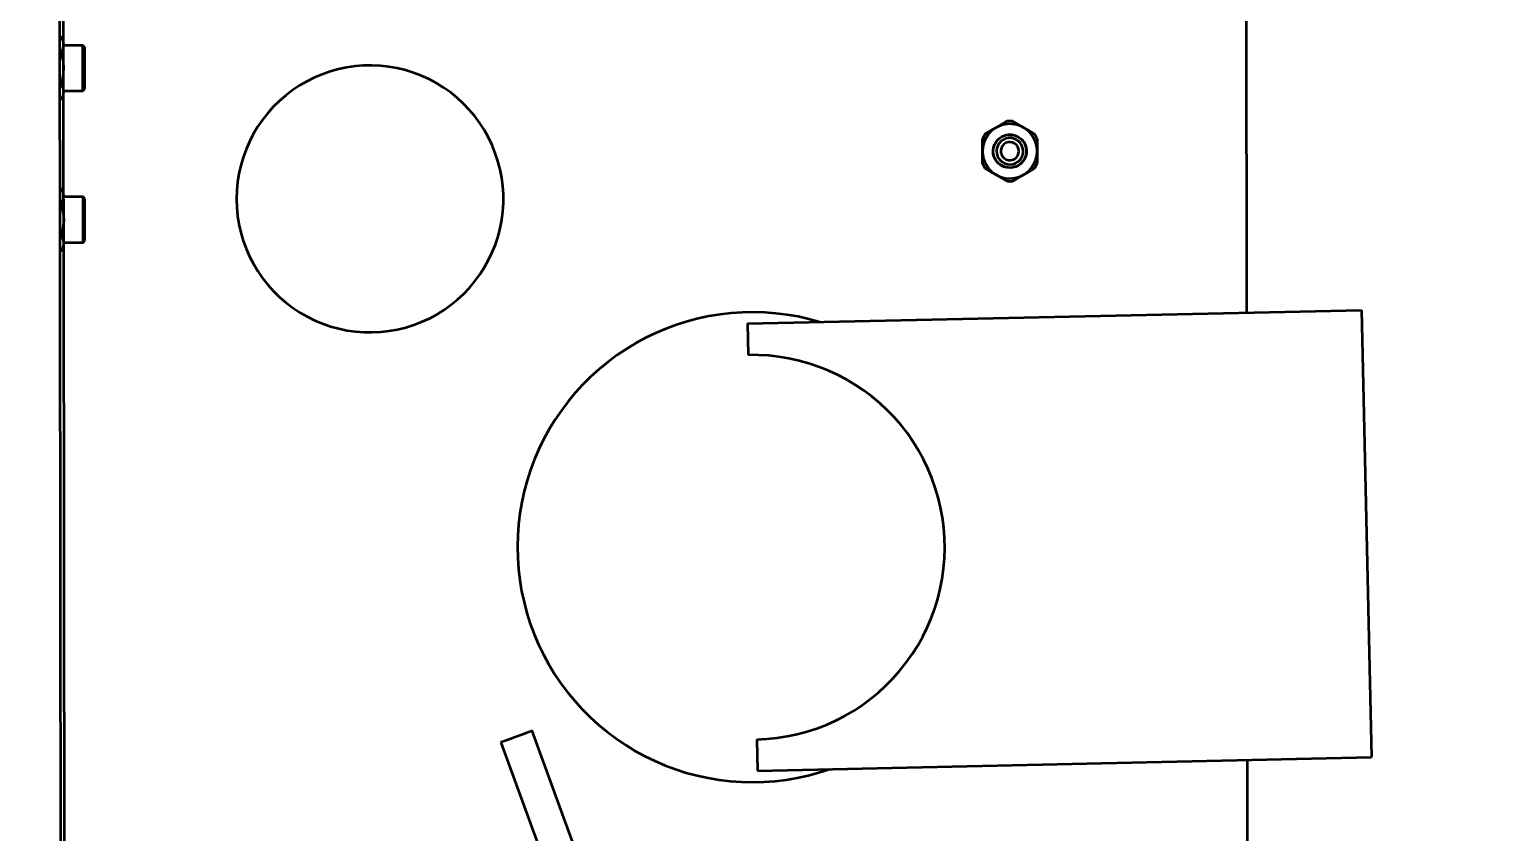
# Model space of a CAD drawing. Header units: feet. Extents: x -99009 to 3252343, y -11094690 to 9035152.
# Drawn here: x 2429753 to 2430719, y -1921777 to -1921247 of the extents above; entities that cross this region are included whole.
import ezdxf

# ---------------------------------------------------------------- set-up
doc = ezdxf.new("R2010")
doc.units = ezdxf.units.FT
doc.layers.add('1', color=1, linetype='Continuous')

# ---------------------------------------------------------------- blocks, each defined once
blk = doc.blocks.new('GG')
at = {"color": 7, "linetype": 'Continuous', "lineweight": 50}
for p, q in [((530.105, 389.475), (544.852, 389.781)), ((545.273, 369.536), (544.852, 389.781)), ((530.527, 369.229), (530.105, 389.475)), ((516.1, 385.682), (530.184, 385.682)), ((544.937, 385.682), (565.55, 385.682)), ((544.238, 369.514), (545.273, 369.536)), ((530.527, 369.229), (531.561, 369.251)), ((547.992, 363.582), (543.951, 362.111)), ((544.327, 361.077), (548.368, 362.548)), ((521.387, 347.382), (521.325, 347.32)), ((521.325, 347.32), (521.325, 346.682)), ((522.825, 347.32), (522.762, 347.382)), ((522.825, 346.682), (522.825, 347.32)), ((526.387, 347.382), (526.325, 347.32)), ((526.325, 347.32), (526.325, 346.682)), ((527.825, 347.32), (527.762, 347.382)), ((527.825, 346.682), (527.825, 347.32)), ((521.175, 346.682), (518.2, 346.682)), ((518.342, 346.557), (563.557, 346.557)), ((521.175, 346.682), (521.035, 346.602)), ((521.035, 346.557), (521.035, 346.602)), ((521.555, 346.557), (521.555, 346.602)), ((522.594, 346.557), (522.594, 346.602)), ((523.114, 346.602), (522.975, 346.682)), ((526.175, 346.682), (522.975, 346.682)), ((523.114, 346.557), (523.114, 346.602)), ((526.175, 346.682), (526.036, 346.602)), ((526.036, 346.557), (526.036, 346.602)), ((526.555, 346.557), (526.555, 346.602)), ((527.594, 346.557), (527.594, 346.602)), ((528.114, 346.602), (527.975, 346.682)), ((563.7, 346.682), (527.975, 346.682)), ((528.114, 346.557), (528.114, 346.602))]:
    blk.add_line(p, q, dxfattribs=at)
for points in [[(523.864, 377.975), (524.002, 378.214), (524.139, 378.451), (524.276, 378.689)], [(524.437, 378.782), (524.416, 378.772), (524.396, 378.762), (524.375, 378.751), (524.355, 378.74), (524.335, 378.728), (524.315, 378.716), (524.296, 378.703), (524.276, 378.689)], [(524.437, 378.782), (524.713, 378.782), (524.987, 378.782), (525.262, 378.782)], [(525.423, 378.689), (525.404, 378.703), (525.384, 378.716), (525.365, 378.728), (525.345, 378.74), (525.325, 378.751), (525.304, 378.762), (525.283, 378.772), (525.262, 378.782)], [(525.423, 378.689), (525.561, 378.451), (525.698, 378.214), (525.835, 377.975)], [(523.864, 377.975), (523.862, 377.952), (523.861, 377.929), (523.86, 377.906), (523.86, 377.882), (523.86, 377.859), (523.861, 377.836), (523.862, 377.813), (523.864, 377.79)], [(524.276, 377.075), (524.139, 377.314), (524.002, 377.551), (523.864, 377.79)], [(525.835, 377.79), (525.698, 377.551), (525.561, 377.314), (525.423, 377.075)], [(525.835, 377.79), (525.837, 377.813), (525.839, 377.836), (525.84, 377.859), (525.84, 377.882), (525.84, 377.906), (525.839, 377.929), (525.837, 377.952), (525.835, 377.975)], [(524.276, 377.075), (524.296, 377.062), (524.315, 377.049), (524.335, 377.037), (524.355, 377.025), (524.375, 377.014), (524.396, 377.003), (524.416, 376.992), (524.437, 376.982)], [(525.262, 376.982), (524.987, 376.982), (524.713, 376.982), (524.437, 376.982)], [(525.262, 376.982), (525.283, 376.992), (525.304, 377.003), (525.325, 377.014), (525.345, 377.025), (525.365, 377.037), (525.384, 377.049), (525.404, 377.062), (525.423, 377.075)], [(544.238, 369.514), (544.222, 369.851), (544.188, 370.187), (544.136, 370.521), (544.067, 370.851), (543.98, 371.177), (543.876, 371.498), (543.755, 371.813), (543.617, 372.121), (543.463, 372.422), (543.294, 372.714), (543.109, 372.996), (542.909, 373.268), (542.695, 373.529), (542.468, 373.779), (542.227, 374.015), (541.975, 374.239), (541.71, 374.449), (541.435, 374.645), (541.15, 374.825), (540.856, 374.991), (540.553, 375.14), (540.243, 375.273), (539.926, 375.39), (539.604, 375.489), (539.276, 375.571), (538.945, 375.635), (538.61, 375.682), (538.274, 375.711), (537.937, 375.722), (537.599, 375.715), (537.263, 375.69), (536.928, 375.647), (536.596, 375.586), (536.267, 375.508), (535.944, 375.413), (535.626, 375.3), (535.314, 375.171), (535.009, 375.025), (534.713, 374.863), (534.426, 374.686), (534.149, 374.493), (533.882, 374.286), (533.627, 374.066), (533.383, 373.832), (533.153, 373.585), (532.936, 373.326), (532.733, 373.057), (532.545, 372.776), (532.372, 372.487), (532.215, 372.188), (532.073, 371.881), (531.949, 371.568), (531.841, 371.248), (531.75, 370.923), (531.677, 370.593), (531.621, 370.26), (531.583, 369.925), (531.563, 369.588), (531.561, 369.251)], [(530.477, 371.61), (530.379, 371.254), (530.298, 370.893), (530.235, 370.529), (530.189, 370.163), (530.161, 369.794), (530.15, 369.425), (530.157, 369.056), (530.181, 368.687), (530.223, 368.32), (530.282, 367.955), (530.359, 367.594), (530.453, 367.237), (530.564, 366.884), (530.691, 366.537), (530.835, 366.197), (530.994, 365.864), (531.17, 365.539), (531.361, 365.223), (531.567, 364.916), (531.787, 364.619), (532.021, 364.333), (532.268, 364.058), (532.528, 363.796), (532.8, 363.546), (533.084, 363.31), (533.379, 363.088), (533.684, 362.879), (533.999, 362.686), (534.322, 362.507), (534.654, 362.345), (534.993, 362.198), (535.339, 362.068), (535.691, 361.954), (536.047, 361.857), (536.408, 361.777), (536.772, 361.715), (537.139, 361.67), (537.507, 361.642), (537.876, 361.632), (538.246, 361.64), (538.614, 361.665), (538.981, 361.708), (539.346, 361.768), (539.707, 361.846), (540.064, 361.941), (540.416, 362.052), (540.763, 362.181), (541.102, 362.325), (541.435, 362.486), (541.76, 362.662), (542.076, 362.854), (542.382, 363.06), (542.678, 363.281), (542.964, 363.515), (543.238, 363.763), (543.499, 364.024), (543.748, 364.297), (543.984, 364.582), (544.206, 364.877), (544.413, 365.183), (544.606, 365.498), (544.784, 365.822), (544.945, 366.154), (545.091, 366.494), (545.221, 366.84), (545.334, 367.191), (545.43, 367.548), (545.508, 367.909), (545.57, 368.273), (545.614, 368.64), (545.641, 369.009), (545.65, 369.378), (545.641, 369.747), (545.615, 370.116), (545.571, 370.483), (545.51, 370.847), (545.432, 371.208), (545.336, 371.565), (545.224, 371.917)], [(543.951, 362.111), (543.951, 362.111), (543.956, 362.098), (543.966, 362.069), (543.982, 362.026), (544.003, 361.968), (544.029, 361.898), (544.058, 361.819), (544.089, 361.732), (544.122, 361.64), (544.156, 361.548), (544.189, 361.457), (544.221, 361.37), (544.25, 361.29), (544.275, 361.221), (544.296, 361.163), (544.312, 361.119), (544.323, 361.09), (544.327, 361.078), (544.327, 361.077)], [(522.825, 347.32), (522.816, 347.32), (522.79, 347.32), (522.747, 347.32), (522.688, 347.32), (522.615, 347.32), (522.529, 347.32), (522.433, 347.32), (522.328, 347.32), (522.218, 347.32), (522.104, 347.32), (521.989, 347.32), (521.876, 347.32), (521.768, 347.32), (521.667, 347.32), (521.576, 347.32), (521.496, 347.32), (521.43, 347.32), (521.379, 347.32), (521.344, 347.32), (521.327, 347.32), (521.325, 347.32)], [(522.762, 347.382), (522.753, 347.382), (522.727, 347.382), (522.684, 347.382), (522.624, 347.382), (522.551, 347.382), (522.465, 347.382), (522.37, 347.382), (522.266, 347.382), (522.158, 347.382), (522.047, 347.382), (521.937, 347.382), (521.831, 347.382), (521.731, 347.382), (521.64, 347.382), (521.56, 347.382), (521.494, 347.382), (521.442, 347.382), (521.407, 347.382), (521.39, 347.382), (521.387, 347.382)], [(527.825, 347.32), (527.816, 347.32), (527.79, 347.32), (527.747, 347.32), (527.688, 347.32), (527.615, 347.32), (527.529, 347.32), (527.433, 347.32), (527.328, 347.32), (527.218, 347.32), (527.104, 347.32), (526.989, 347.32), (526.876, 347.32), (526.768, 347.32), (526.667, 347.32), (526.576, 347.32), (526.496, 347.32), (526.43, 347.32), (526.379, 347.32), (526.344, 347.32), (526.327, 347.32), (526.325, 347.32)], [(527.762, 347.382), (527.753, 347.382), (527.727, 347.382), (527.684, 347.382), (527.624, 347.382), (527.551, 347.382), (527.466, 347.382), (527.37, 347.382), (527.266, 347.382), (527.158, 347.382), (527.047, 347.382), (526.937, 347.382), (526.831, 347.382), (526.731, 347.382), (526.64, 347.382), (526.56, 347.382), (526.494, 347.382), (526.442, 347.382), (526.407, 347.382), (526.39, 347.382), (526.387, 347.382)], [(521.035, 346.602), (521.113, 346.641), (521.185, 346.667), (521.295, 346.682)], [(521.295, 346.682), (521.243, 346.682), (521.205, 346.682), (521.183, 346.682), (521.175, 346.682)], [(521.295, 346.682), (521.436, 346.658), (521.555, 346.602)], [(522.075, 346.682), (521.957, 346.682), (521.842, 346.682), (521.73, 346.682), (521.625, 346.682), (521.527, 346.682), (521.438, 346.682), (521.361, 346.682), (521.295, 346.682)], [(521.555, 346.602), (521.71, 346.641), (521.854, 346.667), (522.075, 346.682)], [(522.075, 346.682), (522.357, 346.658), (522.594, 346.602)], [(522.854, 346.682), (522.789, 346.682), (522.711, 346.682), (522.623, 346.682), (522.525, 346.682), (522.419, 346.682), (522.308, 346.682), (522.192, 346.682), (522.075, 346.682)], [(522.594, 346.602), (522.672, 346.641), (522.744, 346.667), (522.854, 346.682)], [(522.854, 346.682), (522.995, 346.658), (523.114, 346.602)], [(522.975, 346.682), (522.967, 346.682), (522.944, 346.682), (522.906, 346.682), (522.854, 346.682)], [(526.036, 346.602), (526.113, 346.641), (526.185, 346.667), (526.295, 346.682)], [(526.295, 346.682), (526.243, 346.682), (526.205, 346.682), (526.182, 346.682), (526.175, 346.682)], [(526.295, 346.682), (526.436, 346.658), (526.555, 346.602)], [(527.075, 346.682), (526.957, 346.682), (526.842, 346.682), (526.73, 346.682), (526.625, 346.682), (526.527, 346.682), (526.439, 346.682), (526.361, 346.682), (526.295, 346.682)], [(526.555, 346.602), (526.71, 346.641), (526.854, 346.667), (527.075, 346.682)], [(527.075, 346.682), (527.357, 346.658), (527.594, 346.602)], [(527.854, 346.682), (527.789, 346.682), (527.711, 346.682), (527.623, 346.682), (527.525, 346.682), (527.419, 346.682), (527.308, 346.682), (527.192, 346.682), (527.075, 346.682)], [(527.594, 346.602), (527.672, 346.641), (527.744, 346.667), (527.854, 346.682)], [(527.854, 346.682), (527.995, 346.658), (528.114, 346.602)], [(527.975, 346.682), (527.967, 346.682), (527.944, 346.682), (527.906, 346.682), (527.854, 346.682)]]:
    blk.add_lwpolyline(points, dxfattribs=at)
for points in [[(524.85, 376.983), (524.975, 376.992), (525.098, 377.018), (525.215, 377.061), (525.326, 377.12), (525.428, 377.193), (525.518, 377.28), (525.595, 377.379), (525.658, 377.488), (525.705, 377.604), (525.735, 377.726), (525.749, 377.851), (525.744, 377.976), (525.722, 378.1), (525.684, 378.219), (525.629, 378.332), (525.558, 378.436), (525.474, 378.529), (525.378, 378.61), (525.272, 378.677), (525.157, 378.728), (525.037, 378.762), (524.912, 378.78), (524.787, 378.78), (524.663, 378.762), (524.542, 378.728), (524.427, 378.677), (524.321, 378.61), (524.225, 378.529), (524.141, 378.436), (524.071, 378.332), (524.016, 378.219), (523.977, 378.1), (523.955, 377.976), (523.951, 377.851), (523.964, 377.726), (523.994, 377.604), (524.041, 377.488), (524.104, 377.379), (524.181, 377.28), (524.271, 377.193), (524.373, 377.12), (524.484, 377.061), (524.602, 377.018), (524.724, 376.992)], [(525.4, 377.882), (525.391, 377.784), (525.365, 377.689), (525.322, 377.6), (525.264, 377.52), (525.193, 377.452), (525.11, 377.398), (525.02, 377.359), (524.924, 377.337), (524.825, 377.333), (524.727, 377.346), (524.634, 377.376), (524.547, 377.423), (524.47, 377.485), (524.405, 377.559), (524.354, 377.644), (524.319, 377.736), (524.302, 377.833), (524.302, 377.932), (524.319, 378.029), (524.354, 378.121), (524.405, 378.206), (524.47, 378.28), (524.547, 378.341), (524.634, 378.388), (524.727, 378.419), (524.825, 378.432), (524.924, 378.427), (525.02, 378.405), (525.11, 378.367), (525.193, 378.312), (525.264, 378.244), (525.322, 378.165), (525.365, 378.076), (525.391, 377.981)], [(525.053, 377.377), (524.959, 377.349), (524.862, 377.338), (524.765, 377.344), (524.67, 377.368), (524.581, 377.408), (524.501, 377.464), (524.432, 377.533), (524.376, 377.613), (524.336, 377.702), (524.312, 377.797), (524.305, 377.894), (524.316, 377.991), (524.344, 378.085), (524.388, 378.172), (524.447, 378.25), (524.519, 378.316), (524.602, 378.368), (524.693, 378.404), (524.788, 378.424), (524.886, 378.426), (524.983, 378.411), (525.075, 378.379), (525.16, 378.33), (525.235, 378.268), (525.298, 378.193), (525.346, 378.108), (525.378, 378.016), (525.394, 377.919), (525.392, 377.822), (525.372, 377.726), (525.335, 377.635), (525.284, 377.552), (525.218, 377.48), (525.14, 377.421)], [(525.013, 377.476), (525.091, 377.518), (525.16, 377.574), (525.215, 377.642), (525.256, 377.721), (525.281, 377.806), (525.287, 377.894), (525.276, 377.982), (525.247, 378.066), (525.202, 378.142), (525.142, 378.208), (525.071, 378.26), (524.99, 378.297), (524.904, 378.317), (524.816, 378.319), (524.729, 378.303), (524.646, 378.27), (524.573, 378.221), (524.51, 378.158), (524.462, 378.084), (524.429, 378.002), (524.414, 377.915), (524.416, 377.826), (524.436, 377.74), (524.473, 377.66), (524.526, 377.588), (524.591, 377.529), (524.668, 377.484), (524.752, 377.456), (524.839, 377.445), (524.928, 377.452)], [(524.961, 377.604), (525.027, 377.641), (525.082, 377.692), (525.122, 377.756), (525.145, 377.828), (525.149, 377.903), (525.135, 377.976), (525.102, 378.044), (525.054, 378.102), (524.993, 378.146), (524.923, 378.173), (524.848, 378.183), (524.774, 378.173), (524.704, 378.144), (524.643, 378.1), (524.596, 378.042), (524.564, 377.974), (524.55, 377.9), (524.555, 377.825), (524.579, 377.753), (524.62, 377.69), (524.675, 377.639), (524.741, 377.603), (524.814, 377.585), (524.889, 377.585)], [(526.4, 352.382), (526.679, 352.391), (526.957, 352.418), (527.232, 352.462), (527.505, 352.523), (527.773, 352.602), (528.035, 352.697), (528.291, 352.809), (528.539, 352.937), (528.779, 353.081), (529.009, 353.239), (529.228, 353.412), (529.436, 353.598), (529.632, 353.797), (529.815, 354.008), (529.984, 354.23), (530.139, 354.462), (530.278, 354.704), (530.402, 354.955), (530.51, 355.212), (530.601, 355.476), (530.676, 355.745), (530.733, 356.018), (530.773, 356.295), (530.795, 356.573), (530.799, 356.852), (530.786, 357.131), (530.755, 357.408), (530.706, 357.684), (530.641, 357.955), (530.558, 358.221), (530.458, 358.482), (530.342, 358.736), (530.21, 358.982), (530.063, 359.22), (529.901, 359.447), (529.725, 359.664), (529.536, 359.869), (529.333, 360.061), (529.12, 360.241), (528.895, 360.406), (528.66, 360.557), (528.416, 360.693), (528.164, 360.813), (527.905, 360.917), (527.639, 361.004), (527.369, 361.074), (527.095, 361.127), (526.818, 361.162), (526.539, 361.18), (526.26, 361.18), (525.981, 361.162), (525.704, 361.127), (525.43, 361.074), (525.16, 361.004), (524.895, 360.917), (524.636, 360.813), (524.384, 360.693), (524.14, 360.557), (523.905, 360.406), (523.68, 360.241), (523.466, 360.061), (523.264, 359.869), (523.074, 359.664), (522.898, 359.447), (522.737, 359.22), (522.589, 358.982), (522.457, 358.736), (522.341, 358.482), (522.242, 358.221), (522.159, 357.955), (522.093, 357.684), (522.045, 357.408), (522.014, 357.131), (522, 356.852), (522.005, 356.573), (522.027, 356.295), (522.067, 356.018), (522.124, 355.745), (522.198, 355.476), (522.29, 355.212), (522.398, 354.955), (522.521, 354.704), (522.661, 354.462), (522.816, 354.23), (522.985, 354.008), (523.168, 353.797), (523.363, 353.598), (523.572, 353.412), (523.791, 353.239), (524.021, 353.081), (524.261, 352.937), (524.509, 352.809), (524.765, 352.697), (525.027, 352.602), (525.295, 352.523), (525.567, 352.462), (525.843, 352.418), (526.121, 352.391)]]:
    blk.add_lwpolyline(points, close=True, dxfattribs=at)

msp = doc.modelspace()

# ---------------------------------------------------------------- linework, layer by layer
at = {"layer": '1'}
msp.add_arc((2520410.24778, -1978395.99612), 100000, 84.1346387202, 194.3871675539, dxfattribs=at)

# ---------------------------------------------------------------- block references
at = {"xscale": 20.00000668694215, "yscale": 20.00000668694215, "zscale": 20.00000668694215, "rotation": 270.0650517140734}
msp.add_blockref('GG', (2422829.92348, -1910839.18826), dxfattribs=at)

doc.saveas('drawing.dxf')
